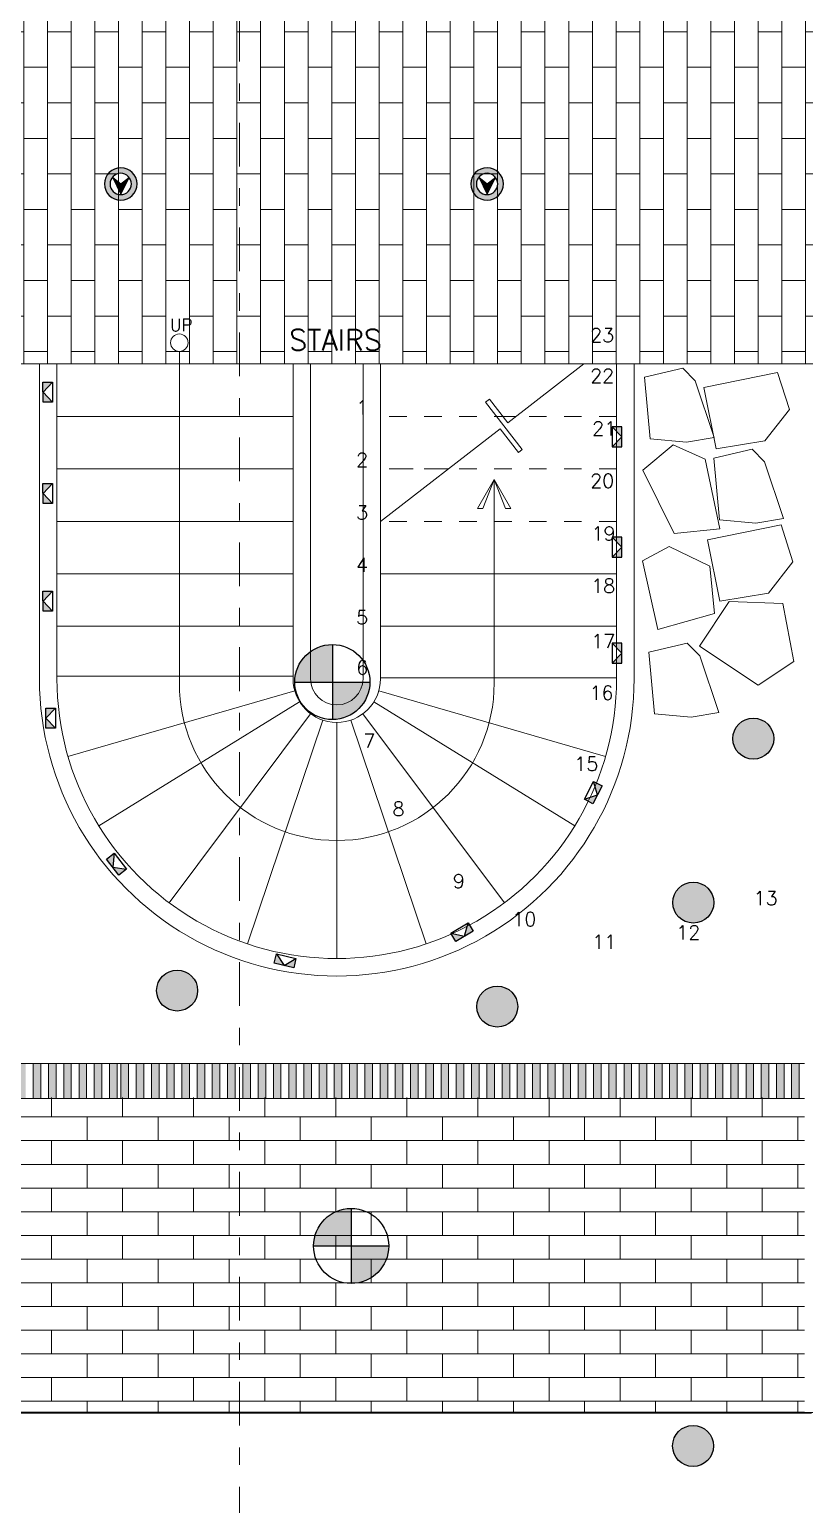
# Model space of a CAD drawing. Header units: metres. Extents: x 14 to 2416, y -346 to 476.
# Drawn here: x 39.52 to 43.95, y -157 to -148.57 of the extents above; entities that cross this region are included whole.
import ezdxf

# ---------------------------------------------------------------- set-up
doc = ezdxf.new("R2010")
doc.units = ezdxf.units.M
for name, pattern in [('0', [0]), ('ACAD_ISO10W100', [18, 12, -3, 0, -3]), ('CONTINU', [0]), ('DASHDOT', [1, 0.5, -0.25, 0, -0.25]), ('DASHED', [0.75, 0.5, -0.25])]:
    doc.linetypes.add(name, pattern=pattern)
doc.layers.get('0').update_dxf_attribs({"linetype": '0', "lineweight": 20})
for name, color, linetype, lineweight in [('A-ANNO-TEXT', 20, 'Continuous', 13), ('A-DOOR', 35, 'Continuous', 5), ('A-SECT-IDEN', 251, 'CONTINU', 9), ('baños', 251, 'Continuous', 0), ('calle', 254, 'Continuous', 0), ('MAVA', 1, 'Continuous', 15), ('muros bajitos', 252, 'Continuous', 5), ('piso', 253, 'Continuous', 0), ('textos', 7, 'Continuous', 0)]:
    doc.layers.add(name, color=color, linetype=linetype, lineweight=lineweight)
doc.layers.add('hatch piso', color=253, linetype='Continuous', lineweight=0, transparency=0.7)
doc.layers.add('MAVA LUM', color=1, linetype='Continuous')
doc.layers.add('MAVA Luminarias', color=1, linetype='Continuous')
doc.layers.add('SOLAR', color=7, linetype='ACAD_ISO10W100', lineweight=9, true_color=0xff1414)
doc.styles.add('Roman', font='romans')
doc.styles.get("Standard").update_dxf_attribs({"font": 'arial.ttf', "height": 0.1875})

# ---------------------------------------------------------------- blocks, each defined once
blk = doc.blocks.new('PL BASE 1N NASAS 09')
at = {"layer": 'A-DOOR'}
h = blk.add_hatch(color=256, dxfattribs=at)
h.dxf.hatch_style = 1
h.paths.add_polyline_path([(-108.9454, -53.2497), (-108.9021, -53.2497), (-108.9021, -53.4497), (-108.9454, -53.4497)])
h.paths.add_polyline_path([(-109.0329, -53.2497), (-108.9897, -53.2497), (-108.9897, -53.4497), (-109.0329, -53.4497)])
h.paths.add_polyline_path([(-109.1205, -53.2497), (-109.0772, -53.2497), (-109.0772, -53.4497), (-109.1205, -53.4497)])
h.paths.add_polyline_path([(-109.207, -53.2497), (-109.1637, -53.2497), (-109.1637, -53.4497), (-109.207, -53.4497)])
h.paths.add_polyline_path([(-109.2945, -53.2497), (-109.2512, -53.2497), (-109.2512, -53.4497), (-109.2945, -53.4497)])
h.paths.add_polyline_path([(-109.381, -53.2497), (-109.3378, -53.2497), (-109.3378, -53.4497), (-109.381, -53.4497)])
h.paths.add_polyline_path([(-109.4686, -53.2497), (-109.4253, -53.2497), (-109.4253, -53.4497), (-109.4686, -53.4497)])
h.paths.add_polyline_path([(-109.5551, -53.2497), (-109.5118, -53.2497), (-109.5118, -53.4497), (-109.5551, -53.4497)])
h.paths.add_polyline_path([(-109.6426, -53.2497), (-109.5994, -53.2497), (-109.5994, -53.4497), (-109.6426, -53.4497)])
h.paths.add_polyline_path([(-109.7302, -53.2497), (-109.6869, -53.2497), (-109.6869, -53.4497), (-109.7302, -53.4497)])
h.paths.add_polyline_path([(-109.8177, -53.2497), (-109.7744, -53.2497), (-109.7744, -53.4497), (-109.8177, -53.4497)])
h.paths.add_polyline_path([(-109.9042, -53.2497), (-109.861, -53.2497), (-109.861, -53.4497), (-109.9042, -53.4497)])
h.paths.add_polyline_path([(-109.9918, -53.2497), (-109.9485, -53.2497), (-109.9485, -53.4497), (-109.9918, -53.4497)])
h.paths.add_polyline_path([(-110.0783, -53.2497), (-110.035, -53.2497), (-110.035, -53.4497), (-110.0783, -53.4497)])
h.paths.add_polyline_path([(-110.1658, -53.2497), (-110.1225, -53.2497), (-110.1225, -53.4497), (-110.1658, -53.4497)])
h.paths.add_polyline_path([(-110.2523, -53.2497), (-110.2091, -53.2497), (-110.2091, -53.4497), (-110.2523, -53.4497)])
h.paths.add_polyline_path([(-110.3399, -53.2497), (-110.2966, -53.2497), (-110.2966, -53.4497), (-110.3399, -53.4497)])
h.paths.add_polyline_path([(-110.4058, -53.2497), (-110.3625, -53.2497), (-110.3625, -53.4497), (-110.4058, -53.4497)])
h.paths.add_polyline_path([(-110.4933, -53.2497), (-110.45, -53.2497), (-110.45, -53.4497), (-110.4933, -53.4497)])
h.paths.add_polyline_path([(-110.5798, -53.2497), (-110.5366, -53.2497), (-110.5366, -53.4497), (-110.5798, -53.4497)])
h.paths.add_polyline_path([(-110.6674, -53.2497), (-110.6241, -53.2497), (-110.6241, -53.4497), (-110.6674, -53.4497)])
h.paths.add_polyline_path([(-110.7539, -53.2497), (-110.7106, -53.2497), (-110.7106, -53.4497), (-110.7539, -53.4497)])
h.paths.add_polyline_path([(-110.8414, -53.2497), (-110.7982, -53.2497), (-110.7982, -53.4497), (-110.8414, -53.4497)])
h.paths.add_polyline_path([(-110.9279, -53.2497), (-110.8847, -53.2497), (-110.8847, -53.4497), (-110.9279, -53.4497)])
h.paths.add_polyline_path([(-111.0155, -53.2497), (-110.9722, -53.2497), (-110.9722, -53.4497), (-111.0155, -53.4497)])
h.paths.add_polyline_path([(-111.103, -53.2497), (-111.0597, -53.2497), (-111.0597, -53.4497), (-111.103, -53.4497)])
h.paths.add_polyline_path([(-111.1905, -53.2497), (-111.1473, -53.2497), (-111.1473, -53.4497), (-111.1905, -53.4497)])
h.paths.add_polyline_path([(-111.2771, -53.2497), (-111.2338, -53.2497), (-111.2338, -53.4497), (-111.2771, -53.4497)])
h.paths.add_polyline_path([(-111.3646, -53.2497), (-111.3213, -53.2497), (-111.3213, -53.4497), (-111.3646, -53.4497)])
h.paths.add_polyline_path([(-111.4511, -53.2497), (-111.4079, -53.2497), (-111.4079, -53.4497), (-111.4511, -53.4497)])
h.paths.add_polyline_path([(-111.5387, -53.2497), (-111.4954, -53.2497), (-111.4954, -53.4497), (-111.5387, -53.4497)])
h.paths.add_polyline_path([(-111.6252, -53.2497), (-111.5819, -53.2497), (-111.5819, -53.4497), (-111.6252, -53.4497)])
h.paths.add_polyline_path([(-111.7127, -53.2497), (-111.6695, -53.2497), (-111.6695, -53.4497), (-111.7127, -53.4497)])
h.paths.add_polyline_path([(-111.7993, -53.2497), (-111.756, -53.2497), (-111.756, -53.4497), (-111.7993, -53.4497)], flags=0)
h.paths.add_polyline_path([(-106.5056, -53.2497), (-106.4623, -53.2497), (-106.4623, -53.4497), (-106.5056, -53.4497)])
h.paths.add_polyline_path([(-106.5921, -53.2497), (-106.5488, -53.2497), (-106.5488, -53.4497), (-106.5921, -53.4497)])
h.paths.add_polyline_path([(-106.6796, -53.2497), (-106.6363, -53.2497), (-106.6363, -53.4497), (-106.6796, -53.4497)])
h.paths.add_polyline_path([(-106.7661, -53.2497), (-106.7229, -53.2497), (-106.7229, -53.4497), (-106.7661, -53.4497)])
h.paths.add_polyline_path([(-106.8537, -53.2497), (-106.8104, -53.2497), (-106.8104, -53.4497), (-106.8537, -53.4497)])
h.paths.add_polyline_path([(-107.0277, -53.2497), (-106.9845, -53.2497), (-106.9845, -53.4497), (-107.0277, -53.4497)])
h.paths.add_polyline_path([(-106.9412, -53.2497), (-106.8979, -53.2497), (-106.8979, -53.4497), (-106.9412, -53.4497)])
h.paths.add_polyline_path([(-107.1153, -53.2497), (-107.072, -53.2497), (-107.072, -53.4497), (-107.1153, -53.4497)])
h.paths.add_polyline_path([(-107.2028, -53.2497), (-107.1595, -53.2497), (-107.1595, -53.4497), (-107.2028, -53.4497)])
h.paths.add_polyline_path([(-107.2893, -53.2497), (-107.2461, -53.2497), (-107.2461, -53.4497), (-107.2893, -53.4497)])
h.paths.add_polyline_path([(-107.3769, -53.2497), (-107.3336, -53.2497), (-107.3336, -53.4497), (-107.3769, -53.4497)])
h.paths.add_polyline_path([(-107.4634, -53.2497), (-107.4201, -53.2497), (-107.4201, -53.4497), (-107.4634, -53.4497)])
h.paths.add_polyline_path([(-107.5509, -53.2497), (-107.5076, -53.2497), (-107.5076, -53.4497), (-107.5509, -53.4497)])
h.paths.add_polyline_path([(-107.6384, -53.2497), (-107.5952, -53.2497), (-107.5952, -53.4497), (-107.6384, -53.4497)])
h.paths.add_polyline_path([(-107.726, -53.2497), (-107.6827, -53.2497), (-107.6827, -53.4497), (-107.726, -53.4497)])
h.paths.add_polyline_path([(-107.8125, -53.2497), (-107.7692, -53.2497), (-107.7692, -53.4497), (-107.8125, -53.4497)])
h.paths.add_polyline_path([(-107.9, -53.2497), (-107.8568, -53.2497), (-107.8568, -53.4497), (-107.9, -53.4497)])
h.paths.add_polyline_path([(-107.9866, -53.2497), (-107.9433, -53.2497), (-107.9433, -53.4497), (-107.9866, -53.4497)])
h.paths.add_polyline_path([(-108.0741, -53.2497), (-108.0308, -53.2497), (-108.0308, -53.4497), (-108.0741, -53.4497)])
h.paths.add_polyline_path([(-108.1606, -53.2497), (-108.1174, -53.2497), (-108.1174, -53.4497), (-108.1606, -53.4497)])
h.paths.add_polyline_path([(-108.2482, -53.2497), (-108.2049, -53.2497), (-108.2049, -53.4497), (-108.2482, -53.4497)])
h.paths.add_polyline_path([(-108.3357, -53.2497), (-108.2924, -53.2497), (-108.2924, -53.4497), (-108.3357, -53.4497)])
h.paths.add_polyline_path([(-108.4232, -53.2497), (-108.3799, -53.2497), (-108.3799, -53.4497), (-108.4232, -53.4497)])
h.paths.add_polyline_path([(-108.5097, -53.2497), (-108.4665, -53.2497), (-108.4665, -53.4497), (-108.5097, -53.4497)])
h.paths.add_polyline_path([(-108.5973, -53.2497), (-108.554, -53.2497), (-108.554, -53.4497), (-108.5973, -53.4497)])
h.paths.add_polyline_path([(-108.6838, -53.2497), (-108.6405, -53.2497), (-108.6405, -53.4497), (-108.6838, -53.4497)])
h.paths.add_polyline_path([(-108.7713, -53.2497), (-108.7281, -53.2497), (-108.7281, -53.4497), (-108.7713, -53.4497)])
h.paths.add_polyline_path([(-108.8579, -53.2497), (-108.8146, -53.2497), (-108.8146, -53.4497), (-108.8579, -53.4497)])
edge = h.paths.add_edge_path()
edge.add_line((-111.756, -53.2497), (-111.756, -53.4497))
edge.add_line((-111.757, -53.4497), (-111.7993, -53.4497))
edge.add_line((-111.7993, -53.4497), (-111.7993, -53.2497))
edge.add_line((-111.7993, -53.2497), (-111.757, -53.2497))
for p, q in [((-111.7811, -53.2497), (-106.4311, -53.2497)), ((-111.7811, -53.4497), (-106.4311, -53.4497))]:
    blk.add_line(p, q, dxfattribs=at)
for points in [[(-110.8415, -53.2497), (-110.7982, -53.2497), (-110.7982, -53.4497), (-110.8415, -53.4497)], [(-110.7539, -53.2497), (-110.7107, -53.2497), (-110.7107, -53.4497), (-110.7539, -53.4497)], [(-110.6674, -53.2497), (-110.6241, -53.2497), (-110.6241, -53.4497), (-110.6674, -53.4497)], [(-110.5799, -53.2497), (-110.5366, -53.2497), (-110.5366, -53.4497), (-110.5799, -53.4497)], [(-110.4933, -53.2497), (-110.4501, -53.2497), (-110.4501, -53.4497), (-110.4933, -53.4497)], [(-110.4058, -53.2497), (-110.3625, -53.2497), (-110.3625, -53.4497), (-110.4058, -53.4497)], [(-110.3399, -53.2497), (-110.2966, -53.2497), (-110.2966, -53.4497), (-110.3399, -53.4497)], [(-110.2524, -53.2497), (-110.2091, -53.2497), (-110.2091, -53.4497), (-110.2524, -53.4497)], [(-110.1659, -53.2497), (-110.1226, -53.2497), (-110.1226, -53.4497), (-110.1659, -53.4497)], [(-110.0783, -53.2497), (-110.0351, -53.2497), (-110.0351, -53.4497), (-110.0783, -53.4497)], [(-109.9918, -53.2497), (-109.9485, -53.2497), (-109.9485, -53.4497), (-109.9918, -53.4497)], [(-109.9043, -53.2497), (-109.861, -53.2497), (-109.861, -53.4497), (-109.9043, -53.4497)], [(-109.8177, -53.2497), (-109.7745, -53.2497), (-109.7745, -53.4497), (-109.8177, -53.4497)], [(-109.7302, -53.2497), (-109.6869, -53.2497), (-109.6869, -53.4497), (-109.7302, -53.4497)], [(-109.6427, -53.2497), (-109.5994, -53.2497), (-109.5994, -53.4497), (-109.6427, -53.4497)], [(-109.5551, -53.2497), (-109.5119, -53.2497), (-109.5119, -53.4497), (-109.5551, -53.4497)], [(-109.4686, -53.2497), (-109.4253, -53.2497), (-109.4253, -53.4497), (-109.4686, -53.4497)], [(-109.3811, -53.2497), (-109.3378, -53.2497), (-109.3378, -53.4497), (-109.3811, -53.4497)], [(-109.2946, -53.2497), (-109.2513, -53.2497), (-109.2513, -53.4497), (-109.2946, -53.4497)], [(-109.207, -53.2497), (-109.1638, -53.2497), (-109.1638, -53.4497), (-109.207, -53.4497)], [(-109.1205, -53.2497), (-109.0772, -53.2497), (-109.0772, -53.4497), (-109.1205, -53.4497)], [(-109.033, -53.2497), (-108.9897, -53.2497), (-108.9897, -53.4497), (-109.033, -53.4497)], [(-108.9454, -53.2497), (-108.9022, -53.2497), (-108.9022, -53.4497), (-108.9454, -53.4497)], [(-108.8579, -53.2497), (-108.8146, -53.2497), (-108.8146, -53.4497), (-108.8579, -53.4497)], [(-108.7714, -53.2497), (-108.7281, -53.2497), (-108.7281, -53.4497), (-108.7714, -53.4497)], [(-108.6838, -53.2497), (-108.6406, -53.2497), (-108.6406, -53.4497), (-108.6838, -53.4497)], [(-108.5973, -53.2497), (-108.554, -53.2497), (-108.554, -53.4497), (-108.5973, -53.4497)], [(-108.5098, -53.2497), (-108.4665, -53.2497), (-108.4665, -53.4497), (-108.5098, -53.4497)], [(-108.4233, -53.2497), (-108.38, -53.2497), (-108.38, -53.4497), (-108.4233, -53.4497)], [(-108.3357, -53.2497), (-108.2925, -53.2497), (-108.2925, -53.4497), (-108.3357, -53.4497)], [(-108.2482, -53.2497), (-108.2049, -53.2497), (-108.2049, -53.4497), (-108.2482, -53.4497)], [(-108.1607, -53.2497), (-108.1174, -53.2497), (-108.1174, -53.4497), (-108.1607, -53.4497)], [(-108.0741, -53.2497), (-108.0309, -53.2497), (-108.0309, -53.4497), (-108.0741, -53.4497)], [(-107.9866, -53.2497), (-107.9433, -53.2497), (-107.9433, -53.4497), (-107.9866, -53.4497)], [(-107.9001, -53.2497), (-107.8568, -53.2497), (-107.8568, -53.4497), (-107.9001, -53.4497)], [(-107.8125, -53.2497), (-107.7693, -53.2497), (-107.7693, -53.4497), (-107.8125, -53.4497)], [(-107.726, -53.2497), (-107.6827, -53.2497), (-107.6827, -53.4497), (-107.726, -53.4497)], [(-107.6385, -53.2497), (-107.5952, -53.2497), (-107.5952, -53.4497), (-107.6385, -53.4497)], [(-107.551, -53.2497), (-107.5077, -53.2497), (-107.5077, -53.4497), (-107.551, -53.4497)], [(-107.4634, -53.2497), (-107.4202, -53.2497), (-107.4202, -53.4497), (-107.4634, -53.4497)], [(-107.3769, -53.2497), (-107.3336, -53.2497), (-107.3336, -53.4497), (-107.3769, -53.4497)], [(-107.2894, -53.2497), (-107.2461, -53.2497), (-107.2461, -53.4497), (-107.2894, -53.4497)], [(-107.2028, -53.2497), (-107.1596, -53.2497), (-107.1596, -53.4497), (-107.2028, -53.4497)], [(-107.1153, -53.2497), (-107.072, -53.2497), (-107.072, -53.4497), (-107.1153, -53.4497)], [(-107.0278, -53.2497), (-106.9845, -53.2497), (-106.9845, -53.4497), (-107.0278, -53.4497)], [(-106.9412, -53.2497), (-106.898, -53.2497), (-106.898, -53.4497), (-106.9412, -53.4497)], [(-106.8537, -53.2497), (-106.8104, -53.2497), (-106.8104, -53.4497), (-106.8537, -53.4497)], [(-106.7662, -53.2497), (-106.7229, -53.2497), (-106.7229, -53.4497), (-106.7662, -53.4497)], [(-106.6797, -53.2497), (-106.6364, -53.2497), (-106.6364, -53.4497), (-106.6797, -53.4497)], [(-106.5921, -53.2497), (-106.5489, -53.2497), (-106.5489, -53.4497), (-106.5921, -53.4497)], [(-106.5056, -53.2497), (-106.4623, -53.2497), (-106.4623, -53.4497), (-106.5056, -53.4497)]]:
    blk.add_lwpolyline(points, close=True, dxfattribs=at)
at = {"layer": 'muros bajitos'}
for p, q in [((-110.8061, -49.2497), (-110.8061, -51.0497)), ((-110.7061, -49.2497), (-110.7061, -51.0497)), ((-109.3561, -49.2497), (-109.3561, -51.0497)), ((-109.2561, -49.2497), (-109.2561, -51.0497)), ((-108.9561, -49.2497), (-108.9561, -51.0497)), ((-108.8561, -49.2497), (-108.8561, -51.0497)), ((-107.5061, -49.2497), (-107.5061, -51.0497)), ((-107.4061, -49.2497), (-107.4061, -51.0497))]:
    blk.add_line(p, q, dxfattribs=at)
for radius, end in [(1.7, 0.00098), (1.6, 0.00098), (0.25, 0), (0.15, 0)]:
    blk.add_arc((-109.1061, -51.0497), radius, 180, end, dxfattribs=at)
at = {"layer": 'piso'}
for p, q in [((-106.3611, -49.2497), (-111.7811, -49.2497)), ((-108.1282, -49.5863), (-107.6933, -49.2497)), ((-108.2558, -49.4691), (-108.2327, -49.4512)), ((-108.2558, -49.4691), (-108.0467, -49.7392)), ((-108.1282, -49.5863), (-108.2327, -49.4512)), ((-110.7061, -49.5497), (-109.3561, -49.5497)), ((-108.1565, -49.5497), (-108.1934, -49.5497)), ((-108.8561, -50.1497), (-108.1721, -49.6203)), ((-108.0676, -49.7554), (-108.1721, -49.6203)), ((-108.0467, -49.7392), (-108.0676, -49.7554)), ((-110.7061, -49.8497), (-109.3561, -49.8497)), ((-110.7061, -50.1497), (-109.3561, -50.1497)), ((-110.7061, -50.4497), (-109.3561, -50.4497)), ((-110.7061, -50.4497), (-109.3561, -50.4497)), ((-107.5061, -50.4497), (-108.8561, -50.4497)), ((-108.8561, -50.4497), (-107.5061, -50.4497)), ((-110.7061, -50.7497), (-109.3561, -50.7497)), ((-107.5061, -50.7497), (-108.8561, -50.7497)), ((-110.706, -51.0347), (-109.3561, -51.0347)), ((-107.5061, -51.0452), (-108.8561, -51.0452)), ((-109.3462, -51.1191), (-110.6432, -51.494)), ((-109.3188, -51.1811), (-110.4672, -51.8907)), ((-108.8934, -51.1811), (-107.7449, -51.8907)), ((-108.8659, -51.1191), (-107.569, -51.494)), ((-109.256, -51.2498), (-110.0653, -52.3303)), ((-108.9562, -51.2498), (-108.1468, -52.3303)), ((-109.1859, -51.2866), (-109.6168, -52.566)), ((-109.1859, -51.2866), (-109.6168, -52.566)), ((-109.1061, -51.2997), (-109.1061, -52.6497)), ((-109.1061, -51.2997), (-109.1061, -52.6497)), ((-109.0263, -51.2866), (-108.5954, -52.566)), ((-109.0263, -51.2866), (-108.5954, -52.566)), ((-114.4711, -55.2497), (-106.3911, -55.2497))]:
    blk.add_line(p, q, dxfattribs=at)
at = {"layer": 'piso', "linetype": 'DASHED', "ltscale": 0.1}
for p, q in [((-109.3561, -49.5602), (-109.3561, -49.2497)), ((-108.8561, -49.5497), (-108.8561, -49.2497)), ((-107.4061, -49.2497), (-108.8561, -49.2497)), ((-107.5061, -49.5497), (-108.8561, -49.5497)), ((-108.0809, -49.5497), (-108.1565, -49.5497)), ((-107.5061, -49.8497), (-108.8561, -49.8497)), ((-108.4685, -49.8497), (-108.8561, -49.8497)), ((-107.5061, -50.1497), (-108.8561, -50.1497))]:
    blk.add_line(p, q, dxfattribs=at)
at = {"layer": 'textos'}
for p, q in [((-110.0061, -49.1784), (-110.0061, -51.0747)), ((-108.3018, -50.077), (-108.2061, -49.9112)), ((-108.2708, -50.077), (-108.2061, -49.9112)), ((-108.2061, -51.0747), (-108.2061, -49.9112)), ((-108.2061, -49.9112), (-108.1103, -50.077)), ((-108.1413, -50.077), (-108.2061, -49.9112)), ((-108.2708, -50.077), (-108.3018, -50.077)), ((-108.1103, -50.077), (-108.1413, -50.077)), ((-109.1061, -51.9747), (-109.1061, -51.9747))]:
    blk.add_line(p, q, dxfattribs=at)
blk.add_circle((-110.0061, -49.1284), 0.05, dxfattribs=at)
for start, end in [(180, 270), (270, 0)]:
    blk.add_arc((-109.1061, -51.0747), 0.9, start, end, dxfattribs=at)
at = {"layer": 'baños', "linetype": 'Continuous'}
for tag, p in [('MODELNUMBER', (-121.6562, -54.8273)), ('TRADENAME', (-121.6562, -54.8273)), ('PRODUCT', (-121.6562, -54.8274)), ('MATERIAL', (-121.6562, -54.8274))]:
    blk.add_attdef(tag, p, '', height=0.0000254, rotation=359.99992, dxfattribs=at)
at = {"layer": 'textos', "insert": (-110.0598, -48.9921), "char_height": 0.07, "attachment_point": 1, "style": 'Roman'}
blk.add_mtext_dynamic_manual_height_columns('UP', width=109.130705, gutter_width=50, heights=[0], dxfattribs=at)
at = {"layer": 'textos'}
for s, insert, char_height, width, attachment_point in [('\\pi1.4253;{\\Fromans|c0;\\H0.8x;STAIRS}', (-110.8039, -49.1731), 0.15, 3.404877, 7), ('\\pi1.62843;{\\Fromans|c0;23}', (-109.2855, -49.1243), 0.08, 3.386375, 7), ('\\pi1.62843;{\\Fromans|c0;22}', (-109.2855, -49.3585), 0.08, 3.386375, 7), ('{\\Fromans|c0;1}', (-108.9266, -49.5386), 0.08, 3.386375, 9), ('\\pi1.63985;{\\Fromans|c0;21}', (-109.2855, -49.6585), 0.08, 3.386375, 7), ('{\\Fromans|c0;2}', (-108.9266, -49.8386), 0.08, 3.386375, 9), ('\\pi1.62843;{\\Fromans|c0;20}', (-109.2855, -49.9585), 0.08, 3.386375, 7), ('{\\Fromans|c0;3}', (-108.9266, -50.1386), 0.08, 3.386375, 9), ('\\pi1.63604;{\\Fromans|c0;19}', (-109.2855, -50.2585), 0.08, 3.386375, 7), ('{\\Fromans|c0;4}', (-108.9266, -50.4386), 0.08, 3.386375, 9), ('\\pi1.63414;{\\Fromans|c0;18}', (-109.2855, -50.5585), 0.08, 3.386375, 7), ('{\\Fromans|c0;5}', (-108.9266, -50.7386), 0.08, 3.386375, 9), ('\\pi1.63414;{\\Fromans|c0;17}', (-109.2855, -50.8747), 0.08, 3.386375, 7), ('{\\Fromans|c0;6}', (-108.9266, -51.0263), 0.08, 3.386375, 9), ('\\pi1.63414;{\\Fromans|c0;16}', (-109.2955, -51.1706), 0.08, 3.386375, 7), ('{\\Fromans|c0;7}', (-108.8858, -51.4444), 0.08, 3.386375, 9), ('\\pi1.63414;{\\Fromans|c0;15}', (-109.3821, -51.5764), 0.08, 3.386375, 7), ('{\\Fromans|c0;8}', (-108.7188, -51.8341), 0.08, 3.386375, 9), ('{\\Fromans|c0;9}', (-108.3739, -52.2473), 0.08, 3.386375, 9), ('{\\Fromans|c0;13}', (-106.5855, -52.3437), 0.08, 3.386375, 9), ('{\\Fromans|c0;10}', (-107.9652, -52.465), 0.08, 3.386375, 9), ('{\\Fromans|c0;12}', (-107.0274, -52.5407), 0.08, 3.386375, 9), ('{\\Fromans|c0;11}', (-107.509, -52.5944), 0.08, 3.386375, 9)]:
    blk.add_mtext(s, dxfattribs=dict(at, insert=insert, char_height=char_height, width=width, attachment_point=attachment_point))
blk = doc.blocks.new('PL MUEBLES 1N NASAS 09')
at = {"layer": 'hatch piso'}
h = blk.add_hatch(dxfattribs=at)
h.set_pattern_fill('AR-BRSTD', color=256, scale=0.002, angle=-90)
h.set_pattern_definition([(270, (-8.74588, 232.01007), (0.1354836, -2e-17), []), (0, (-8.74588, 232.01007), (0.1354836, 0.2032), [0.1354836, -0.1354836])])
edge = h.paths.add_edge_path()
edge.add_line((62.3305, 47.1481), (63.2305, 47.1481))
edge.add_line((63.2305, 47.1481), (63.2305, 48.4481))
edge.add_line((63.2305, 48.4481), (56.5331, 48.4481))
edge.add_line((56.5331, 48.4481), (56.5331, 48.2731))
edge.add_line((56.5331, 48.2731), (56.3831, 48.2731))
edge.add_line((56.3831, 48.2731), (56.3831, 48.4536))
edge.add_line((56.3831, 48.4536), (54.5879, 48.4536))
edge.add_line((54.5879, 48.4536), (54.5879, 46.9481))
edge.add_line((54.5879, 46.9481), (55.8257, 46.9481))
edge.add_arc((55.8755, 46.9973), 0.07, 180, 224.67274, ccw=False)
edge.add_line((55.8055, 46.9973), (55.8055, 47.1073))
edge.add_arc((55.8755, 47.1073), 0.07, 90, 180, ccw=False)
edge.add_line((55.8755, 47.1773), (55.9855, 47.1773))
edge.add_arc((55.9855, 47.1073), 0.07, 0, 90, ccw=False)
edge.add_line((56.0555, 47.1073), (56.0555, 46.9973))
edge.add_arc((55.9855, 46.9973), 0.07, -44.67274, 0, ccw=False)
edge.add_line((56.0353, 46.9481), (59.0257, 46.9481))
edge.add_arc((59.0755, 46.9973), 0.07, 180, 224.67276, ccw=False)
edge.add_line((59.0055, 46.9973), (59.0055, 47.1073))
edge.add_arc((59.0755, 47.1073), 0.07, 90, 180, ccw=False)
edge.add_line((59.0755, 47.1773), (59.1855, 47.1773))
edge.add_arc((59.1855, 47.1073), 0.07, 0, 90, ccw=False)
edge.add_line((59.2555, 47.1073), (59.2555, 46.9973))
edge.add_arc((59.1855, 46.9973), 0.07, -90, 0, ccw=False)
edge.add_line((59.1855, 46.9273), (59.0755, 46.9273))
edge.add_arc((59.0755, 46.9973), 0.07, 229.9948, 270, ccw=False)
edge.add_line((59.0305, 46.9437), (59.0305, 44.972))
edge.add_arc((59.0755, 44.9184), 0.07, 90, 130.0052, ccw=False)
edge.add_line((59.0755, 44.9884), (59.1855, 44.9884))
edge.add_arc((59.1855, 44.9184), 0.07, 0, 90, ccw=False)
edge.add_line((59.2555, 44.9184), (59.2555, 44.8084))
edge.add_arc((59.1855, 44.8084), 0.07, -90, 0, ccw=False)
edge.add_line((59.1855, 44.7384), (59.0755, 44.7384))
edge.add_arc((59.0755, 44.8084), 0.07, 229.9948, 270, ccw=False)
edge.add_line((59.0305, 44.7548), (59.0305, 41.172))
edge.add_arc((59.0755, 41.1184), 0.07, 90, 130.0052, ccw=False)
edge.add_line((59.0755, 41.1884), (59.1855, 41.1884))
edge.add_arc((59.1855, 41.1184), 0.07, 0, 90, ccw=False)
edge.add_line((59.2555, 41.1184), (59.2555, 41.0084))
edge.add_arc((59.1855, 41.0084), 0.07, -90, 0, ccw=False)
edge.add_line((59.1855, 40.9384), (59.0755, 40.9384))
edge.add_arc((59.0755, 41.0084), 0.07, 180, 270, ccw=False)
edge.add_line((59.0055, 41.0084), (59.0055, 41.1184))
edge.add_arc((59.0755, 41.1184), 0.07, 149.84805, 180, ccw=False)
edge.add_line((59.0149, 41.1535), (56.0391, 41.1535))
edge.add_arc((55.9855, 41.1085), 0.07, 0, 40.0052, ccw=False)
edge.add_line((56.0555, 41.1085), (56.0555, 40.9985))
edge.add_arc((55.9855, 40.9985), 0.07, -90, 0, ccw=False)
edge.add_line((55.9855, 40.9285), (55.8755, 40.9285))
edge.add_arc((55.8755, 40.9985), 0.07, 180, 270, ccw=False)
edge.add_line((55.8055, 40.9985), (55.8055, 41.1085))
edge.add_arc((55.8755, 41.1085), 0.07, 139.9948, 180, ccw=False)
edge.add_line((55.8219, 41.1535), (50.4363, 41.1535))
edge.add_arc((50.3827, 41.1085), 0.07, 0, 40.0052, ccw=False)
edge.add_line((50.4527, 41.1085), (50.4527, 40.9985))
edge.add_arc((50.3827, 40.9985), 0.07, -90, 0, ccw=False)
edge.add_line((50.3827, 40.9285), (50.2727, 40.9285))
edge.add_arc((50.2727, 40.9985), 0.07, 180, 270, ccw=False)
edge.add_line((50.2027, 40.9985), (50.2027, 41.1085))
edge.add_arc((50.2727, 41.1085), 0.07, 139.9948, 180, ccw=False)
edge.add_line((50.2191, 41.1535), (46.4305, 41.1535))
edge.add_line((46.4305, 41.1535), (46.4305, 40.9535))
edge.add_line((46.4305, 40.9535), (44.3305, 40.9535))
edge.add_line((44.3305, 40.9535), (44.3305, 39.3536))
edge.add_line((44.3305, 39.3536), (47.8305, 39.3536))
edge.add_line((47.8305, 39.3536), (47.8305, 38.9536))
edge.add_line((47.8305, 38.9536), (62.3305, 38.9536))
edge.add_line((62.3305, 38.9536), (62.3305, 47.1481))
h = blk.add_hatch(dxfattribs=at)
h.set_pattern_fill('AR-BRSTD', color=256, scale=0.002)
h.set_pattern_definition([(0, (-12.57728, 39.359), (0, 0.1354836), []), (90, (-12.57728, 39.359), (-0.2032, 0.1354836), [0.1354836, -0.1354836])])
h.paths.add_polyline_path([(47.8305, 32.959), (47.8305, 34.559), (50.4305, 34.559), (50.4305, 34.759), (55.8305, 34.759), (55.8291, 32.959)])
at = {"layer": 'baños'}
blk.add_blockref('PL BASE 1N NASAS 09', (162.2615, 88.2033), dxfattribs=at)
blk = doc.blocks.new('A$Cbef68299')
blk.add_blockref('PL MUEBLES 1N NASAS 09', (-30.7659, -32.0535))
blk = doc.blocks.new('A$Cc5be7df0')
at = {"layer": 'A-SECT-IDEN', "linetype": 'DASHDOT', "ltscale": 0.5}
blk.add_line((25.9817, 40.6167), (25.9817, 16.2574), dxfattribs=at)
at = {"layer": 'calle'}
for points in [[(28.6969, 23.8167), (28.5885, 24.141), (28.517, 24.2136), (28.2981, 24.1614), (28.3298, 23.8095), (28.5384, 23.7901)], [(29.1267, 23.9774), (28.9867, 23.798), (28.7077, 23.7512), (28.6377, 24.1028), (29.0581, 24.1875)], [(28.7284, 23.294), (28.645, 23.6934), (28.4619, 23.7737), (28.2879, 23.6296), (28.468, 23.2672)], [(29.0937, 23.3527), (28.9853, 23.677), (28.9137, 23.7496), (28.6949, 23.6975), (28.7266, 23.3456), (28.9352, 23.3261)], [(29.1474, 23.1062), (29.0073, 22.9267), (28.7283, 22.88), (28.6583, 23.2316), (29.0788, 23.3163)], [(28.6976, 22.8097), (28.3744, 22.7183), (28.2865, 23.1114), (28.4396, 23.1938), (28.6711, 23.0806)], [(28.7823, 22.8785), (28.6125, 22.6238), (28.9489, 22.3996), (29.1525, 22.5353), (29.0893, 22.8677)], [(28.7227, 22.2444), (28.6143, 22.5686), (28.5427, 22.6413), (28.3239, 22.5891), (28.3556, 22.2372), (28.5642, 22.2178)]]:
    blk.add_lwpolyline(points, close=True, dxfattribs=at)
at = {"layer": 'piso'}
blk.add_line((21.2139, 18.2425), (29.2125, 18.2425), dxfattribs=at)
at = {"layer": 'SOLAR', "ltscale": 0.1}
blk.add_lwpolyline([(50.6493, 18.241), (12.7705, 18.2411), (13.2139, 38.2316), (50.9852, 38.2377)], close=True, dxfattribs=at)
at = {"layer": 'A-ANNO-TEXT'}
blk.add_blockref('A$Cbef68299', (4.1493, 17.337), dxfattribs=at)
blk = doc.blocks.new('dl ip')
at = {"layer": 'MAVA', "transparency": 33554687}
h = blk.add_hatch(color=40, dxfattribs=at)
h.dxf.hatch_style = 1
h.paths.add_polyline_path([(94.7574, -111.2088), (94.7109, -111.2482), (94.6624, -111.2113), (94.7109, -111.3092)])
at = {"layer": 'MAVA Luminarias', "linetype": 'Continuous'}
h = blk.add_hatch(color=40, dxfattribs=at)
h.paths.add_polyline_path([(94.618, -111.2482, 1), (94.8039, -111.2482, 1)])
h.paths.add_polyline_path([(94.7719, -111.2482, -1), (94.6499, -111.2482, -1)], flags=16)
at = {"layer": 'MAVA', "color": 40}
for p, q in [((94.7109, -111.2482), (94.6624, -111.2113)), ((94.6624, -111.2113), (94.7109, -111.3092)), ((94.7109, -111.3092), (94.7574, -111.2088)), ((94.7574, -111.2088), (94.7109, -111.2482))]:
    blk.add_line(p, q, dxfattribs=at)
at = {"layer": 'MAVA Luminarias', "color": 40, "linetype": 'Continuous'}
for radius in [0.093, 0.061]:
    blk.add_circle((94.7109, -111.2482), radius, dxfattribs=at)
blk = doc.blocks.new('lum decorativa')
at = {"layer": 'MAVA Luminarias', "ltscale": 0.3, "transparency": 33554687}
h = blk.add_hatch(color=82, dxfattribs=at)
h.paths.add_polyline_path([(513802.9376, 2035251.3382, 0.414214), (513802.8639, 2035251.2646), (513802.9376, 2035251.2646)])
h.paths.add_polyline_path([(513802.9376, 2035251.1909, 0.414214), (513803.0112, 2035251.2646), (513802.9376, 2035251.2646)])
at = {"layer": 'MAVA Luminarias', "color": 82, "ltscale": 0.3, "transparency": 33554687}
for p, q in [((513802.9376, 2035251.3382), (513802.9376, 2035251.1909)), ((513802.8639, 2035251.2646), (513803.0112, 2035251.2646))]:
    blk.add_line(p, q, dxfattribs=at)
blk.add_circle((513802.9376, 2035251.2646), 0.0737, dxfattribs=at)
blk = doc.blocks.new('A$Cd6acdfdc')
at = {"layer": 'MAVA Luminarias', "transparency": 33554687}
blk.add_hatch(color=2, dxfattribs=at).paths.add_polyline_path([(0, 0.079, 1), (0.158, 0.079, 1)])
at = {"layer": 'MAVA Luminarias', "color": 2, "transparency": 33554687}
blk.add_circle((0.079, 0.079), 0.079, dxfattribs=at)
blk = doc.blocks.new('step')
at = {"layer": 'MAVA LUM'}
h = blk.add_hatch(color=256, dxfattribs=at)
h.dxf.hatch_style = 1
h.paths.add_polyline_path([(37.159, 46.91), (37.309, 46.91), (37.159, 47.053)])
h.paths.add_polyline_path([(37.458, 47.053), (37.309, 46.91), (37.458, 46.91)])
for p, q in [((37.159, 47.053), (37.309, 46.91)), ((37.309, 46.91), (37.458, 47.053))]:
    blk.add_line(p, q, dxfattribs=at)
blk.add_lwpolyline([(37.159, 47.053), (37.458, 47.053), (37.458, 46.91), (37.159, 46.91)], close=True, dxfattribs=at)

msp = doc.modelspace()

# ---------------------------------------------------------------- block references
at = {"layer": 'A-ANNO-TEXT'}
msp.add_blockref('A$Cc5be7df0', (14.7377, -174.7201), dxfattribs=at)
msp.add_blockref('A$Cc5be7df0', (14.7377, -174.7201), dxfattribs=at)
at = {"layer": 'MAVA LUM', "yscale": 0.383479379982439, "zscale": 0.383479379982439}
for p, xscale, rotation in [((21.6054, -136.3399), 0.383479379982439, 270.009205254512), ((21.6054, -136.3399), 0.383479379982439, 270.009205254512), ((60.8931, -136.5898), -0.383479379982439, 90.0092052545085), ((60.8931, -136.5898), -0.383479379982439, 90.0092052545085), ((21.6054, -136.9201), 0.383479379982439, 270.009205254512), ((21.6054, -136.9201), 0.383479379982439, 270.009205254512), ((60.8931, -137.221), -0.383479379982439, 90.0092052545085), ((60.8931, -137.221), -0.383479379982439, 90.0092052545085), ((21.6054, -137.5352), 0.383479379982439, 270.009205254512), ((21.6054, -137.5352), 0.383479379982439, 270.009205254512), ((60.8931, -137.8261), -0.383479379982439, 90.0092052545085), ((60.8931, -137.8261), -0.383479379982439, 90.0092052545085), ((21.6213, -138.2039), 0.383479379982439, 270.009205254512), ((21.6213, -138.2039), 0.383479379982439, 270.009205254512), ((52.1189, -173.943), 0.383479379982439, 62.50395541285893), ((52.1189, -173.943), 0.383479379982439, 62.50395541285893), ((17.0151, -152.8994), 0.383479379982439, 307.347995654387), ((17.0151, -152.8994), 0.383479379982439, 307.347995654387), ((38.7865, -176.5136), 0.383479379982439, 30.44284069175168), ((38.7865, -176.5136), 0.383479379982439, 30.44284069175168), ((23.0398, -168.2975), 0.383479379982439, 347.2069528202817), ((23.0398, -168.2975), 0.383479379982439, 347.2069528202817)]:
    msp.add_blockref('step', p, dxfattribs=dict(at, xscale=xscale, rotation=rotation))
at = {"layer": 'MAVA Luminarias', "xscale": -1}
for p in [(134.7523, -38.2058), (134.7523, -38.2058), (136.8468, -38.2058), (136.8468, -38.2058)]:
    msp.add_blockref('dl ip', p, dxfattribs=at)
at = {"layer": 'MAVA Luminarias', "color": 82, "xscale": 2.91286913078865, "yscale": 2.91286913078865, "zscale": 2.91286913078865}
for p in [(-1496599.4651, -5928572.8839), (-1496599.4651, -5928572.8839), (-1496599.3576, -5928576.1085), (-1496599.3576, -5928576.1085)]:
    msp.add_blockref('lum decorativa', p, dxfattribs=at)
at = {"layer": 'MAVA Luminarias', "xscale": 1.483214008569871, "yscale": 1.483214008569871, "zscale": 1.483214008569871}
for p in [(43.5409, -152.7428), (43.5409, -152.7428), (43.1977, -153.6802), (43.1977, -153.6802), (40.2465, -154.1832), (40.2465, -154.1832), (42.0767, -154.2747), (42.0767, -154.2747), (43.1966, -156.7872), (43.1966, -156.7872)]:
    msp.add_blockref('A$Cd6acdfdc', p, dxfattribs=at)

doc.saveas('drawing.dxf')
